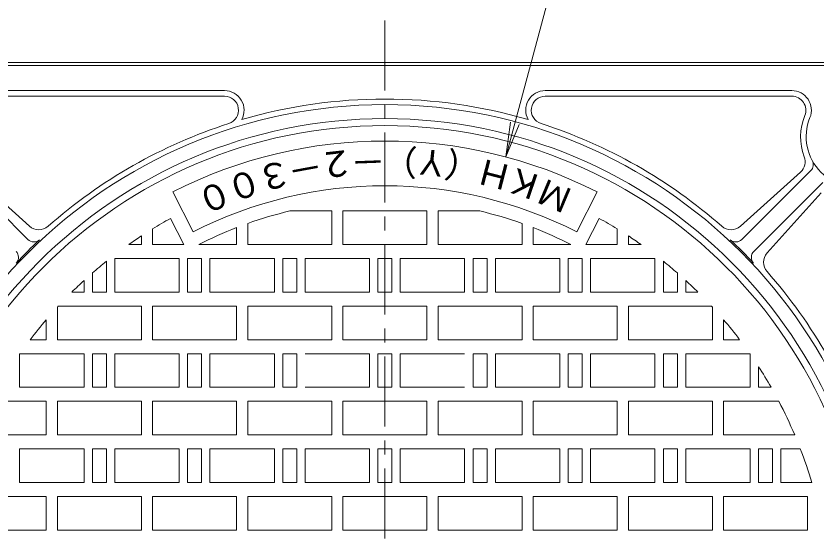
# Model space of a CAD drawing. Units: millimetres, scale not verified. Extents: x -491 to 384, y -667 to 704.
# Drawn here: x -185.1 to 100.7, y 299.4 to 485.5 of the extents above; entities that cross this region are included whole.
import ezdxf
from ezdxf.enums import TextEntityAlignment as Align

# ---------------------------------------------------------------- set-up
doc = ezdxf.new("R2010")
doc.units = ezdxf.units.MM
doc.header["$LTSCALE"] = 5
doc.linetypes.add('CHAIN1', pattern=[8, 5, -1, 1, -1])
for name, color, linetype, lineweight in [('1-1_1-1ﾚｲﾔ', 2, 'Continuous', 18), ('1-2_1-2ﾚｲﾔ', 3, 'Continuous', 18), ('1-4_1-4ﾚｲﾔ', 7, 'Continuous', 18)]:
    doc.layers.add(name, color=color, linetype=linetype, lineweight=lineweight)
doc.styles.add('ＭＳ ゴシック', font='')
doc.styles.get('ＭＳ ゴシック').set_extended_font_data('MS Gothic')

msp = doc.modelspace()

# ---------------------------------------------------------------- linework, layer by layer
at = {"layer": '1-1_1-1ﾚｲﾔ'}
for p, q in [((-218.311, 468.851), (111.689, 468.851)), ((-218.311, 467.851), (111.689, 467.851)), ((-198.707, 458.852), (-110.626, 458.852)), ((92.085, 458.852), (4.004, 458.852)), ((-198.707, 456.851), (-110.626, 456.851)), ((92.085, 456.851), (4.004, 456.851)), ((-180.874, 405.657), (-205.495, 430.278)), ((-201.837, 429.733), (-180.31, 410.407)), ((95.215, 429.733), (73.688, 410.407)), ((74.252, 405.657), (98.873, 430.278)), ((78.495, 401.415), (103.116, 426.035)), ((102.571, 422.377), (83.245, 400.85))]:
    msp.add_line(p, q, dxfattribs=at)
for centre, radius, start, end in [((-110.626, 451.851), 7, 331.50829, 90), ((4.004, 451.851), 7, 90, 208.49171), ((92.085, 451.851), 7, 337.75427, 90), ((-110.626, 451.851), 5, 287.84837, 90), ((-53.311, 273.851), 182, 73.67328, 106.32672), ((4.004, 451.851), 5, 90, 252.15163), ((92.085, 451.851), 5, 337.7543, 90), ((-53.311, 273.851), 180, 0, 180), ((-53.311, 273.851), 175, 0, 180), ((115.225, 442.387), 20, 157.75441, 200.93616), ((115.225, 442.387), 18, 157.75429, 292.24565), ((-53.311, 273.851), 182, 107.84827, 131.39734), ((-53.311, 273.851), 182, 48.60266, 72.15173), ((91.875, 433.454), 5, 311.91559, 20.93642), ((96.752, 432.399), 3, 314.99933, 28.39862), ((-176.97, 414.128), 5, 228.08437, 311.39722), ((70.348, 414.128), 5, 228.60278, 311.91563), ((-53.311, 273.851), 180.5, 133.12624, 136.87378), ((-178.753, 407.779), 3, 225, 313.12616), ((72.131, 407.779), 3, 226.87384, 315), ((-53.311, 273.851), 180.5, 43.12622, 46.87376), ((-187.238, 399.293), 3, 316.87384, 44.99933), ((80.616, 399.293), 3, 135.00067, 223.12616), ((86.966, 397.51), 5, 138.08437, 221.39722), ((-53.311, 273.851), 182, 17.84827, 41.39734)]:
    msp.add_arc(centre, radius, start, end, dxfattribs=at)
at = {"layer": '1-2_1-2ﾚｲﾔ', "linetype": 'CHAIN1'}
msp.add_line((-53.311, 483.851), (-53.311, 63.851), dxfattribs=at)
at = {"layer": '1-2_1-2ﾚｲﾔ'}
for p, q in [((-121.863, 408.393), (-129.127, 422.649)), ((22.506, 422.649), (15.242, 408.393)), ((-87.252, 415.851), (-72.311, 415.851)), ((-72.311, 415.851), (-72.311, 403.851)), ((-68.311, 415.851), (-68.311, 403.851)), ((-68.311, 415.851), (-38.311, 415.851)), ((-38.311, 415.851), (-38.311, 403.851)), ((-34.311, 415.851), (-34.311, 403.851)), ((-19.37, 415.851), (-34.311, 415.851)), ((-125.161, 403.851), (-129.915, 413.181)), ((18.539, 403.851), (23.293, 413.181)), ((-136.311, 409.468), (-136.311, 403.851)), ((-106.311, 409.892), (-106.311, 403.851)), ((-102.311, 411.383), (-102.311, 403.851)), ((-4.311, 411.383), (-4.311, 403.851)), ((-0.311, 409.892), (-0.311, 403.851)), ((29.689, 409.468), (29.689, 403.851)), ((-140.311, 406.938), (-140.311, 403.851)), ((33.689, 406.938), (33.689, 403.851)), ((-144.859, 403.851), (-140.311, 403.851)), ((-136.311, 403.851), (-125.161, 403.851)), ((-119.764, 403.851), (-106.311, 403.851)), ((-102.311, 403.851), (-72.311, 403.851)), ((-68.311, 403.851), (-38.311, 403.851)), ((-4.311, 403.851), (-34.311, 403.851)), ((13.142, 403.851), (-0.311, 403.851)), ((29.689, 403.851), (18.539, 403.851)), ((38.237, 403.851), (33.689, 403.851)), ((-152.811, 386.851), (-152.811, 397.87)), ((-149.811, 386.851), (-149.811, 398.852)), ((-123.811, 386.851), (-123.811, 398.852)), ((-123.811, 398.852), (-118.811, 398.852)), ((-118.811, 386.851), (-118.811, 398.852)), ((-115.811, 386.851), (-115.811, 398.852)), ((-89.811, 386.851), (-89.811, 398.852)), ((-89.811, 398.852), (-84.811, 398.852)), ((-84.811, 386.851), (-84.811, 398.852)), ((-81.811, 386.851), (-81.811, 398.852)), ((-55.811, 386.851), (-55.811, 398.852)), ((-55.811, 398.852), (-50.811, 398.852)), ((-50.811, 386.851), (-50.811, 398.852)), ((-24.811, 386.851), (-24.811, 398.852)), ((-21.811, 386.851), (-21.811, 398.852)), ((-16.811, 398.852), (-21.811, 398.852)), ((-16.811, 386.851), (-16.811, 398.852)), ((9.189, 386.851), (9.189, 398.852)), ((12.189, 386.851), (12.189, 398.852)), ((17.189, 398.852), (12.189, 398.852)), ((17.189, 386.851), (17.189, 398.852)), ((43.189, 386.851), (43.189, 398.852)), ((46.189, 386.851), (46.189, 397.87)), ((-157.811, 386.851), (-157.811, 393.687)), ((51.189, 386.851), (51.189, 393.687)), ((-160.811, 386.851), (-160.811, 391.004)), ((54.189, 386.851), (54.189, 391.004)), ((-160.811, 386.851), (-165.168, 386.851)), ((-157.811, 386.851), (-152.811, 386.851)), ((-126.811, 386.851), (-149.811, 386.851)), ((-123.811, 386.851), (-118.811, 386.851)), ((-92.811, 386.851), (-115.811, 386.851)), ((-89.811, 386.851), (-84.811, 386.851)), ((-58.811, 386.851), (-81.811, 386.851)), ((-55.811, 386.851), (-50.811, 386.851)), ((-47.811, 386.851), (-24.811, 386.851)), ((-16.811, 386.851), (-21.811, 386.851)), ((-13.811, 386.851), (9.189, 386.851)), ((17.189, 386.851), (12.189, 386.851)), ((20.189, 386.851), (43.189, 386.851)), ((51.189, 386.851), (46.189, 386.851)), ((54.189, 386.851), (58.546, 386.851)), ((-170.311, 381.517), (-170.311, 369.851)), ((-170.003, 381.851), (-140.311, 381.851)), ((-140.311, 381.851), (-140.311, 369.851)), ((-136.311, 381.851), (-136.311, 369.851)), ((-136.311, 381.851), (-106.311, 381.851)), ((-106.311, 381.851), (-106.311, 369.851)), ((-102.311, 381.851), (-102.311, 369.851)), ((-102.311, 381.851), (-72.311, 381.851)), ((-72.311, 381.851), (-72.311, 369.851)), ((-68.311, 381.851), (-68.311, 369.851)), ((-68.311, 381.851), (-38.311, 381.851)), ((-38.311, 381.851), (-38.311, 369.851)), ((-34.311, 381.851), (-34.311, 369.851)), ((-4.311, 381.851), (-34.311, 381.851)), ((-4.311, 381.851), (-4.311, 369.851)), ((-0.311, 381.851), (-0.311, 369.851)), ((29.689, 381.851), (-0.311, 381.851)), ((29.689, 381.851), (29.689, 369.851)), ((33.689, 381.851), (33.689, 369.851)), ((63.381, 381.851), (33.689, 381.851)), ((63.689, 381.517), (63.689, 369.851)), ((-174.311, 377.002), (-174.311, 369.851)), ((67.689, 377.002), (67.689, 369.851)), ((-180.059, 369.851), (-174.311, 369.851)), ((-170.311, 369.851), (-140.311, 369.851)), ((-136.311, 369.851), (-106.311, 369.851)), ((-102.311, 369.851), (-72.311, 369.851)), ((-68.311, 369.851), (-38.311, 369.851)), ((-4.311, 369.851), (-34.311, 369.851)), ((29.689, 369.851), (-0.311, 369.851)), ((63.689, 369.851), (33.689, 369.851)), ((73.437, 369.851), (67.689, 369.851)), ((-183.811, 352.851), (-183.811, 364.685)), ((-160.811, 364.851), (-183.695, 364.851)), ((-160.811, 352.851), (-160.811, 364.851)), ((-157.811, 352.851), (-157.811, 364.851)), ((-157.811, 364.851), (-152.811, 364.851)), ((-152.811, 352.851), (-152.811, 364.851)), ((-149.811, 352.851), (-149.811, 364.851)), ((-123.811, 352.851), (-123.811, 364.851)), ((-123.811, 364.851), (-118.811, 364.851)), ((-118.811, 352.851), (-118.811, 364.851)), ((-115.811, 352.851), (-115.811, 364.851)), ((-89.811, 352.851), (-89.811, 364.851)), ((-89.811, 364.851), (-84.811, 364.851)), ((-84.811, 352.851), (-84.811, 364.851)), ((-55.811, 352.851), (-55.811, 364.851)), ((-55.811, 364.851), (-50.811, 364.851)), ((-50.811, 352.851), (-50.811, 364.851)), ((-21.811, 352.851), (-21.811, 364.851)), ((-16.811, 364.851), (-21.811, 364.851)), ((-16.811, 352.851), (-16.811, 364.851)), ((9.189, 352.851), (9.189, 364.851)), ((12.189, 352.851), (12.189, 364.851)), ((17.189, 364.851), (12.189, 364.851)), ((17.189, 352.851), (17.189, 364.851)), ((43.189, 352.851), (43.189, 364.851)), ((46.189, 352.851), (46.189, 364.851)), ((51.189, 364.851), (46.189, 364.851)), ((51.189, 352.851), (51.189, 364.851)), ((54.189, 352.851), (54.189, 364.851)), ((54.189, 364.851), (77.073, 364.851)), ((77.189, 352.851), (77.189, 364.685)), ((-160.811, 352.851), (-183.811, 352.851)), ((-157.811, 352.851), (-152.811, 352.851)), ((-126.811, 352.851), (-149.811, 352.851)), ((-123.811, 352.851), (-118.811, 352.851)), ((-92.811, 352.851), (-115.811, 352.851)), ((-89.811, 352.851), (-84.811, 352.851)), ((-58.811, 352.851), (-81.811, 352.851)), ((-55.811, 352.851), (-50.811, 352.851)), ((-47.811, 352.851), (-24.811, 352.851)), ((-16.811, 352.851), (-21.811, 352.851)), ((-13.811, 352.851), (9.189, 352.851)), ((17.189, 352.851), (12.189, 352.851)), ((20.189, 352.851), (43.189, 352.851)), ((51.189, 352.851), (46.189, 352.851)), ((54.189, 352.851), (77.189, 352.851)), ((-194.041, 347.851), (-174.311, 347.851)), ((-174.311, 347.851), (-174.311, 335.851)), ((-170.311, 347.851), (-170.311, 335.851)), ((-170.311, 347.851), (-140.311, 347.851)), ((-140.311, 347.851), (-140.311, 335.851)), ((-136.311, 347.851), (-136.311, 335.851)), ((-136.311, 347.851), (-106.311, 347.851)), ((-106.311, 347.851), (-106.311, 335.851)), ((-102.311, 347.851), (-102.311, 335.851)), ((-102.311, 347.851), (-72.311, 347.851)), ((-72.311, 347.851), (-72.311, 335.851)), ((-68.311, 347.851), (-68.311, 335.851)), ((-68.311, 347.851), (-38.311, 347.851)), ((-38.311, 347.851), (-38.311, 335.851)), ((-34.311, 347.851), (-34.311, 335.851)), ((-4.311, 347.851), (-34.311, 347.851)), ((-4.311, 347.851), (-4.311, 335.851)), ((-0.311, 347.851), (-0.311, 335.851)), ((29.689, 347.851), (-0.311, 347.851)), ((29.689, 347.851), (29.689, 335.851)), ((33.689, 347.851), (33.689, 335.851)), ((63.689, 347.851), (33.689, 347.851)), ((63.689, 347.851), (63.689, 335.851)), ((67.689, 347.851), (67.689, 335.851)), ((87.419, 347.851), (67.689, 347.851)), ((-199.725, 335.851), (-174.311, 335.851)), ((-170.311, 335.851), (-140.311, 335.851)), ((-136.311, 335.851), (-106.311, 335.851)), ((-102.311, 335.851), (-72.311, 335.851)), ((-68.311, 335.851), (-38.311, 335.851)), ((-4.311, 335.851), (-34.311, 335.851)), ((29.689, 335.851), (-0.311, 335.851)), ((63.689, 335.851), (33.689, 335.851)), ((93.103, 335.851), (67.689, 335.851)), ((-183.811, 318.851), (-183.811, 330.851)), ((-157.811, 318.851), (-157.811, 330.851)), ((-157.811, 330.851), (-152.811, 330.851)), ((-152.811, 318.851), (-152.811, 330.851)), ((-149.811, 318.851), (-149.811, 330.851)), ((-123.811, 318.851), (-123.811, 330.851)), ((-123.811, 330.851), (-118.811, 330.851)), ((-118.811, 318.851), (-118.811, 330.851)), ((-115.811, 318.851), (-115.811, 330.851)), ((-89.811, 318.851), (-89.811, 330.851)), ((-89.811, 330.851), (-84.811, 330.851)), ((-84.811, 318.851), (-84.811, 330.851)), ((-81.811, 318.851), (-81.811, 330.851)), ((-55.811, 318.851), (-55.811, 330.851)), ((-55.811, 330.851), (-50.811, 330.851)), ((-50.811, 318.851), (-50.811, 330.851)), ((-24.811, 318.851), (-24.811, 330.851)), ((-21.811, 318.851), (-21.811, 330.851)), ((-16.811, 330.851), (-21.811, 330.851)), ((-16.811, 318.851), (-16.811, 330.851)), ((9.189, 318.851), (9.189, 330.851)), ((12.189, 318.851), (12.189, 330.851)), ((17.189, 330.851), (12.189, 330.851)), ((17.189, 318.851), (17.189, 330.851)), ((43.189, 318.851), (43.189, 330.851)), ((46.189, 318.851), (46.189, 330.851)), ((51.189, 330.851), (46.189, 330.851)), ((51.189, 318.851), (51.189, 330.851)), ((77.189, 318.851), (77.189, 330.851)), ((80.189, 318.851), (80.189, 330.851)), ((85.189, 330.851), (80.189, 330.851)), ((85.189, 318.851), (85.189, 330.851)), ((88.189, 318.851), (88.189, 330.851)), ((88.189, 330.851), (95.121, 330.851)), ((-160.811, 318.851), (-183.811, 318.851)), ((-157.811, 318.851), (-152.811, 318.851)), ((-126.811, 318.851), (-149.811, 318.851)), ((-123.811, 318.851), (-118.811, 318.851)), ((-92.811, 318.851), (-115.811, 318.851)), ((-89.811, 318.851), (-84.811, 318.851)), ((-58.811, 318.851), (-81.811, 318.851)), ((-55.811, 318.851), (-50.811, 318.851)), ((-47.811, 318.851), (-24.811, 318.851)), ((-16.811, 318.851), (-21.811, 318.851)), ((-13.811, 318.851), (9.189, 318.851)), ((17.189, 318.851), (12.189, 318.851)), ((20.189, 318.851), (43.189, 318.851)), ((51.189, 318.851), (46.189, 318.851)), ((54.189, 318.851), (77.189, 318.851)), ((85.189, 318.851), (80.189, 318.851)), ((88.189, 318.851), (99.188, 318.851)), ((-204.311, 313.851), (-174.311, 313.851)), ((-174.311, 313.851), (-174.311, 301.851)), ((-170.311, 313.851), (-170.311, 301.851)), ((-170.311, 313.851), (-140.311, 313.851)), ((-140.311, 313.851), (-140.311, 301.851)), ((-136.311, 313.851), (-136.311, 301.851)), ((-136.311, 313.851), (-106.311, 313.851)), ((-106.311, 313.851), (-106.311, 301.851)), ((-102.311, 313.851), (-102.311, 301.851)), ((-102.311, 313.851), (-72.311, 313.851)), ((-72.311, 313.851), (-72.311, 301.851)), ((-68.311, 313.851), (-38.311, 313.851)), ((-38.311, 313.851), (-38.311, 301.851)), ((-34.311, 313.851), (-34.311, 301.851)), ((-4.311, 313.851), (-34.311, 313.851)), ((-4.311, 313.851), (-4.311, 301.851)), ((-0.311, 313.851), (-0.311, 301.851)), ((29.689, 313.851), (-0.311, 313.851)), ((29.689, 313.851), (29.689, 301.851)), ((33.689, 313.851), (33.689, 301.851)), ((63.689, 313.851), (33.689, 313.851)), ((63.689, 313.851), (63.689, 301.851)), ((67.689, 313.851), (67.689, 301.851)), ((97.689, 313.851), (67.689, 313.851)), ((97.689, 313.851), (97.689, 301.851)), ((-204.311, 301.851), (-174.311, 301.851)), ((-170.311, 301.851), (-140.311, 301.851)), ((-136.311, 301.851), (-106.311, 301.851)), ((-102.311, 301.851), (-72.311, 301.851)), ((-4.311, 301.851), (-34.311, 301.851)), ((29.689, 301.851), (-0.311, 301.851)), ((63.689, 301.851), (33.689, 301.851)), ((97.689, 301.851), (67.689, 301.851))]:
    msp.add_line(p, q, dxfattribs=at)
for points in [[(-126.811, 386.851), (-126.811, 398.852), (-149.811, 398.852)], [(-92.811, 386.851), (-92.811, 398.852), (-115.811, 398.852)], [(-58.811, 386.851), (-58.811, 398.852), (-81.811, 398.852)], [(-47.811, 386.851), (-47.811, 398.852), (-24.811, 398.852)], [(-13.811, 386.851), (-13.811, 398.852), (9.189, 398.852)], [(20.189, 386.851), (20.189, 398.852), (43.189, 398.852)], [(-126.811, 352.851), (-126.811, 364.851), (-149.811, 364.851)], [(-92.811, 352.851), (-92.811, 364.851), (-115.811, 364.851)], [(-58.811, 352.851), (-58.811, 364.851), (-81.811, 364.851)], [(-47.811, 352.851), (-47.811, 364.851), (-24.811, 364.851)], [(-13.811, 352.851), (-13.811, 364.851), (9.189, 364.851)], [(20.189, 352.851), (20.189, 364.851), (43.189, 364.851)], [(84.674, 352.851), (80.189, 352.851), (80.189, 360.215)], [(-160.811, 318.851), (-160.811, 330.851), (-183.811, 330.851)], [(-126.811, 318.851), (-126.811, 330.851), (-149.811, 330.851)], [(-92.811, 318.851), (-92.811, 330.851), (-115.811, 330.851)], [(-58.811, 318.851), (-58.811, 330.851), (-81.811, 330.851)], [(-47.811, 318.851), (-47.811, 330.851), (-24.811, 330.851)], [(-13.811, 318.851), (-13.811, 330.851), (9.189, 330.851)], [(20.189, 318.851), (20.189, 330.851), (43.189, 330.851)], [(54.189, 318.851), (54.189, 330.851), (77.189, 330.851)], [(-68.311, 313.851), (-68.311, 301.851), (-38.311, 301.851)]]:
    msp.add_lwpolyline(points, dxfattribs=at)
for radius, start, end in [(172.5, 0, 180), (167, 63, 117), (151, 63, 117), (146, 103.44263, 109.61006), (146, 70.38994, 76.55737), (159, 118.80205, 121.46741), (159, 58.53259, 61.19795), (146, 111.28543, 117.07506), (146, 62.92494, 68.71457), (159, 123.17313, 125.15373), (159, 54.84627, 56.82687), (159, 128.74001, 131.08923), (159, 48.91077, 51.25999), (159, 132.53976, 134.70876), (159, 45.29124, 47.46024), (159, 137.2153, 137.3791), (159, 42.6209, 42.7847), (159, 139.5531, 142.85934), (159, 37.14066, 40.4469), (159, 145.08734, 145.16055), (159, 34.83945, 34.91266), (159, 29.79218, 32.89955), (159, 22.95059, 27.73669), (159, 16.44046, 21.00754)]:
    msp.add_arc((-53.311, 273.851), radius, start, end, dxfattribs=at)
at = {"layer": '1-4_1-4ﾚｲﾔ'}
for q in [(-8.457, 447.554), (-5.304, 446.709)]:
    msp.add_line((-10.088, 435.161), q, dxfattribs=at)
msp.add_lwpolyline([(-10.088, 435.161), (5.638, 493.851), (278.651, 493.851)], dxfattribs=at)

# ---------------------------------------------------------------- texts
at = {"layer": '1-2_1-2ﾚｲﾔ', "color": 4, "style": 'ＭＳ ゴシック'}
for s, rotation, p in [('２', 186.23, (-65.199, 440.609)), ('）', 177.924, (-41.472, 440.59)), ('Ｙ', 173.77, (-29.627, 439.679)), ('（', 169.614, (-17.907, 437.886)), ('３', 194.538, (-88.649, 437.075)), ('－', 190.387, (-76.986, 439.287)), ('－', 182.078, (-53.35, 441.043)), ('Ｈ', 165.461, (-6.373, 434.363)), ('０', 198.693, (-100.127, 433.969)), ('Ｋ', 161.31, (4.913, 430.39)), ('０', 202.846, (-111.36, 429.97)), ('Ｍ', 157.154, (15.893, 425.543))]:
    msp.add_text(s, height=9.164, rotation=rotation, dxfattribs=at).set_placement(p, align=Align.BOTTOM_LEFT)

doc.saveas('drawing.dxf')
